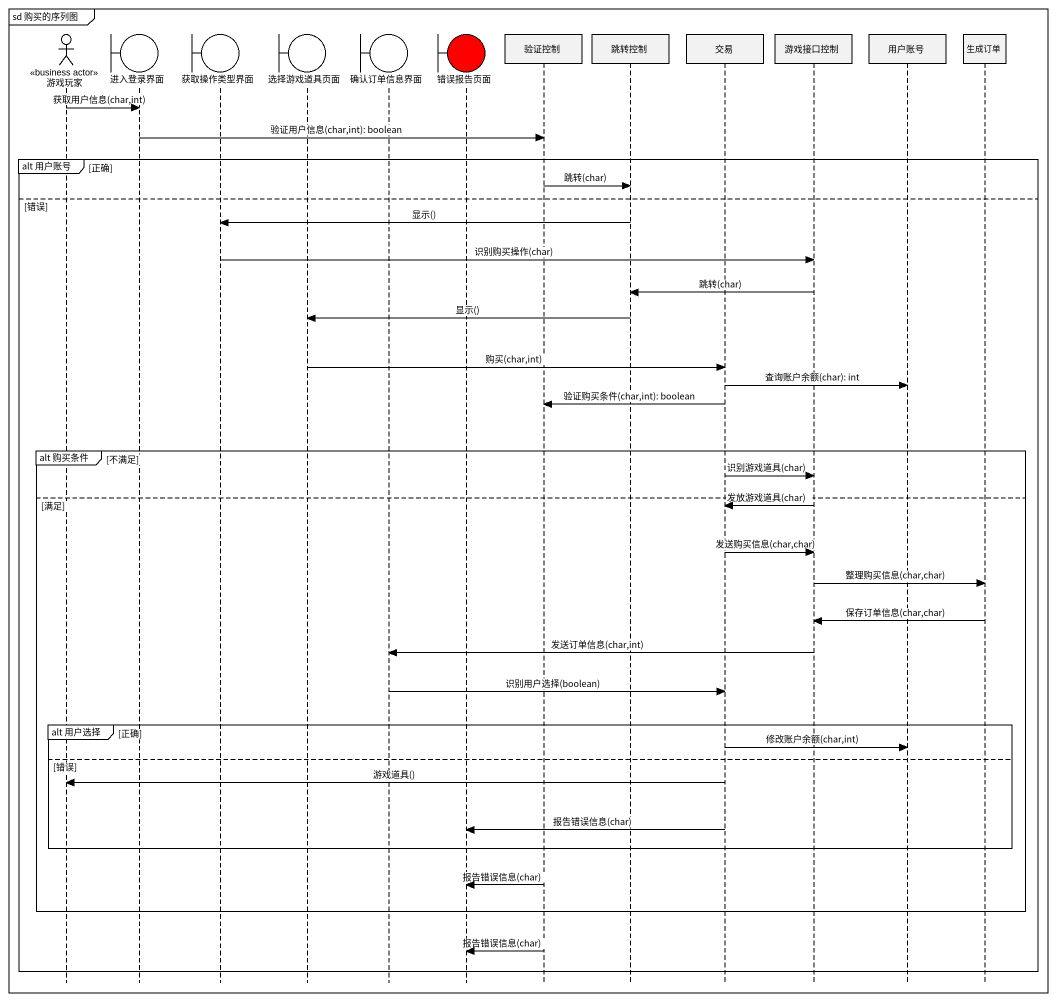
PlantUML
@startuml
mainframe sd 购买的序列图
hide footbox
actor 游戏玩家 <<business actor>>
boundary 进入登录界面
boundary 获取操作类型界面
boundary 选择游戏道具页面
boundary 确认订单信息界面
boundary 错误报告页面 #FF0000
participant 验证控制
participant 跳转控制
participant 交易
participant 游戏接口控制
participant 用户账号
participant 生成订单

游戏玩家 -> 进入登录界面 : 获取用户信息(char,int)
进入登录界面 -> 验证控制 : 验证用户信息(char,int): boolean
group alt 用户账号 [正确]
  验证控制 -> 跳转控制 : 跳转(char)
else 错误
  跳转控制 -> 获取操作类型界面 : 显示()
  获取操作类型界面 -> 游戏接口控制 : 识别购买操作(char)
  游戏接口控制 -> 跳转控制 : 跳转(char)
  跳转控制 -> 选择游戏道具页面 : 显示()
  选择游戏道具页面 -> 交易 : 购买(char,int)
  交易 -> 用户账号 : 查询账户余额(char): int
  交易 -> 验证控制 : 验证购买条件(char,int): boolean
  group alt 购买条件 [不满足]
    交易 -> 游戏接口控制 : 识别游戏道具(char)
  else 满足
    游戏接口控制 -> 交易 : 发放游戏道具(char)
    交易 -> 游戏接口控制 : 发送购买信息(char,char)
    游戏接口控制 -> 生成订单 : 整理购买信息(char,char)
    生成订单 -> 游戏接口控制 : 保存订单信息(char,char)
    游戏接口控制 -> 确认订单信息界面 : 发送订单信息(char,int)
    确认订单信息界面 -> 交易 : 识别用户选择(boolean)
    group alt 用户选择 [正确]
      交易 -> 用户账号 : 修改账户余额(char,int)
    else 错误
      交易 -> 游戏玩家 : 游戏道具()
      交易 -> 错误报告页面 : 报告错误信息(char)
    end
    验证控制 -> 错误报告页面 : 报告错误信息(char)
  end
  验证控制 -> 错误报告页面 : 报告错误信息(char)
end
@enduml
